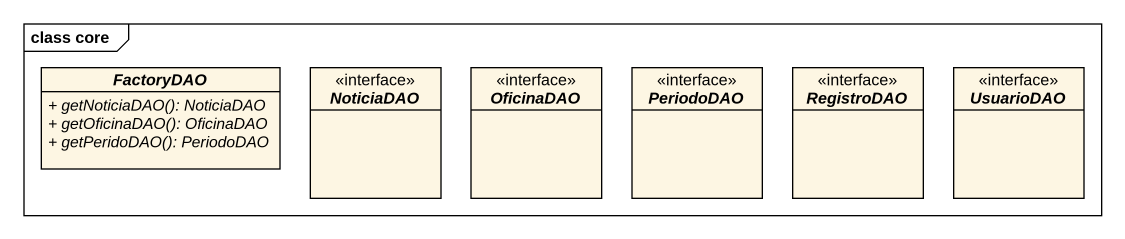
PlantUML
@startuml
mainframe class core
hide circle
hide empty members
skinparam classAttributeIconSize 0
abstract class FactoryDAO {
  {abstract} + getNoticiaDAO(): NoticiaDAO
  {abstract} + getOficinaDAO(): OficinaDAO
  {abstract} + getPeridoDAO(): PeriodoDAO
}
interface NoticiaDAO <<interface>>
interface OficinaDAO <<interface>>
interface PeriodoDAO <<interface>>
interface RegistroDAO <<interface>>
interface UsuarioDAO <<interface>>
@enduml
